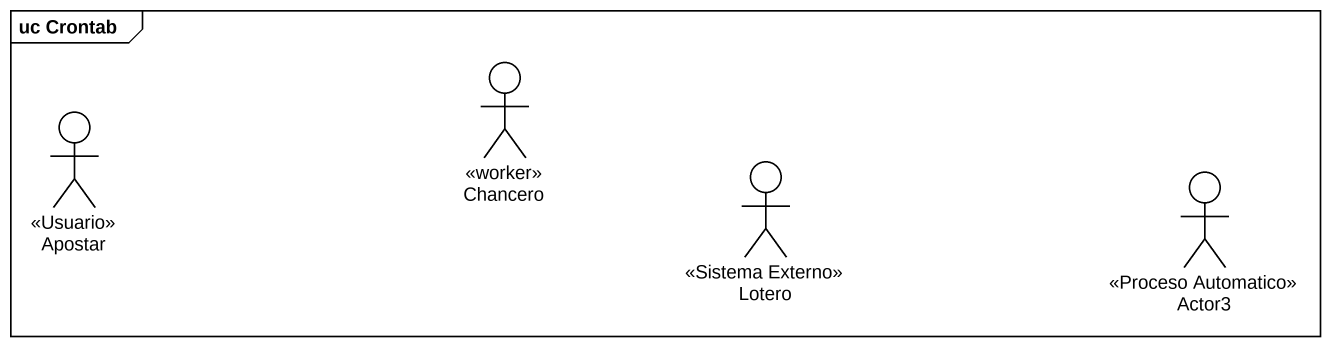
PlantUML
@startuml
mainframe uc Crontab
actor Chancero <<worker>>
actor Apostar <<Usuario>>
actor Lotero <<Sistema Externo>>
actor Actor3 <<Proceso Automatico>>
@enduml
